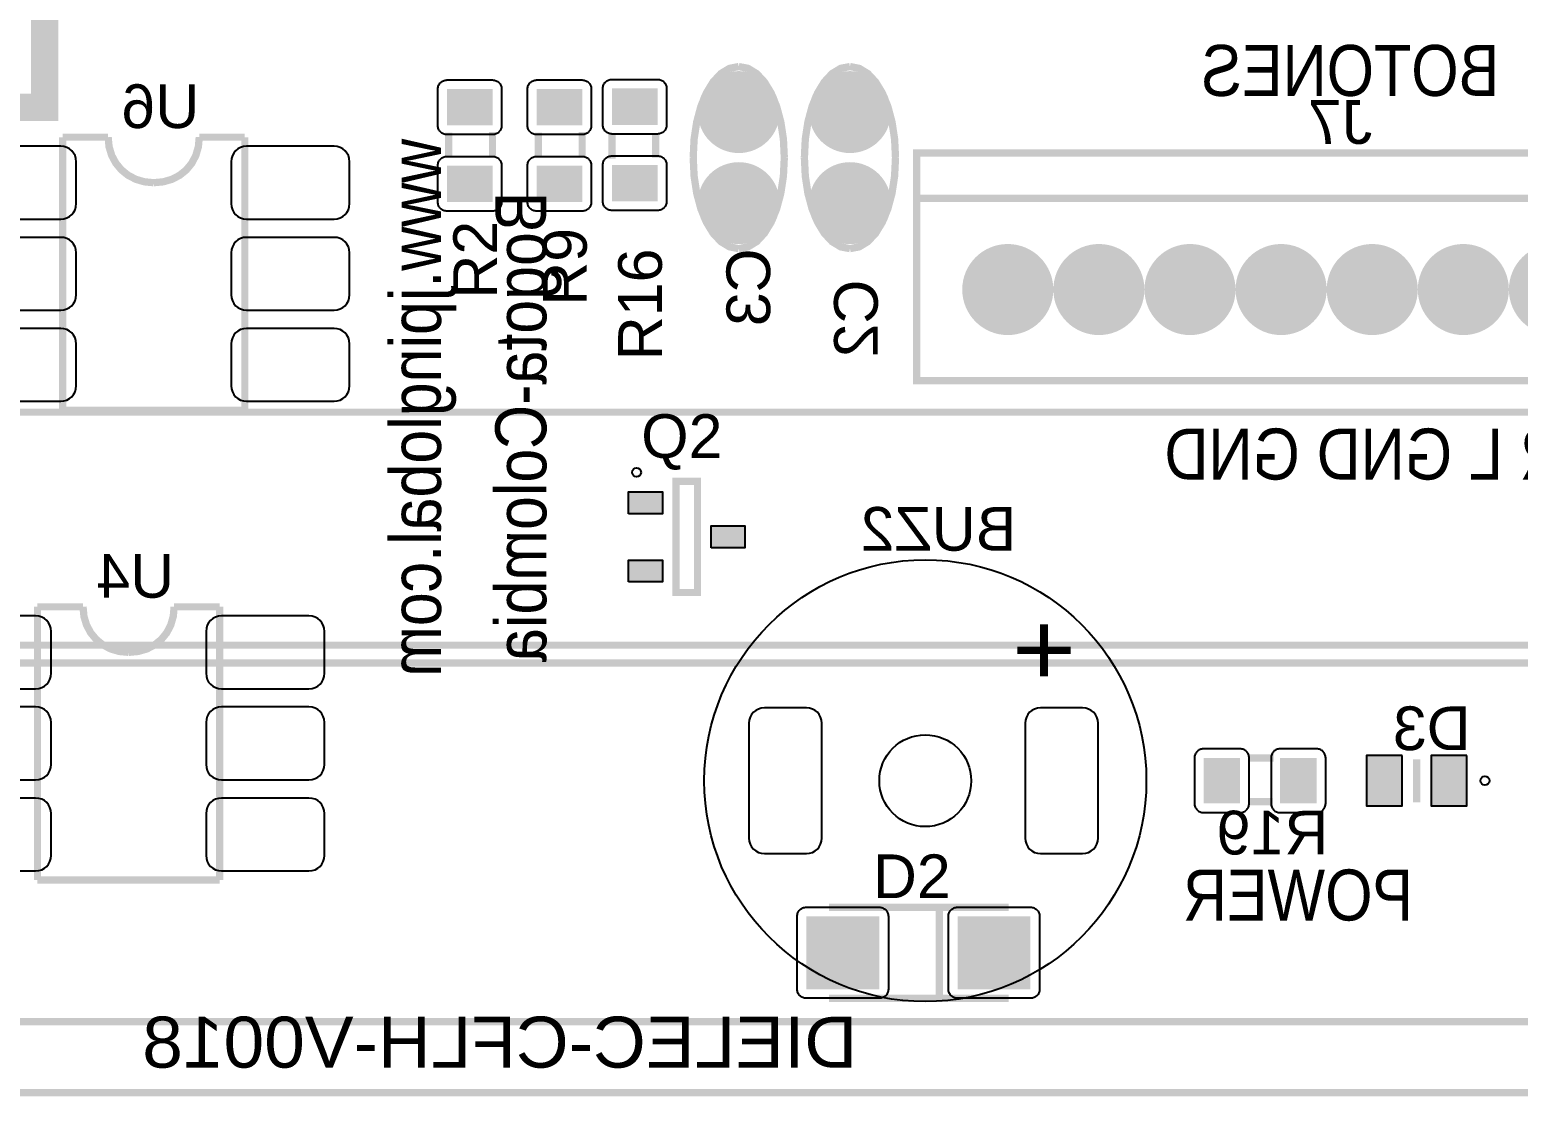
# Model space of a CAD drawing. Header units: inches. Extents: x -3.32 to 3.32, y -1.77 to 1.77.
# Drawn here: x -0.673 to 0.96, y -1.767 to -0.596 of the extents above; entities that cross this region are included whole.
import ezdxf

# ---------------------------------------------------------------- set-up
doc = ezdxf.new("R2010")
doc.units = ezdxf.units.IN
doc.layers.get('0').update_dxf_attribs({"linetype": 'CONTINUOUS'})

# ---------------------------------------------------------------- blocks, each defined once
blk = doc.blocks.new('RPAD')
blk.add_trace([(-0.5, -0.5), (-0.5, 0.5), (0.5, -0.5), (0.5, 0.5)])
blk = doc.blocks.new('EPAD')
at = {"const_width": 0.5}
blk.add_lwpolyline([(-0.25, 0, 1), (0.25, 0, 1)], format="xyb", close=True, dxfattribs=at)

msp = doc.modelspace()

# ---------------------------------------------------------------- linework, layer by layer
for points, const_width in [([(-3.316524, -1.763386), (3.20472, -1.763386), (3.20472, 1.763386), (-3.316524, 1.763386), (-3.316524, -1.763386)], 0.008), ([(-3.316524, -1.763386), (3.20472, -1.763386), (3.20472, 1.763386), (-3.316524, 1.763386), (-3.316524, -1.763386)], 0.008), ([(-3.316524, -1.763386), (3.20472, -1.763386), (3.20472, 1.763386), (-3.316524, 1.763386), (-3.316524, -1.763386)], 0.008), ([(-0.894835, -0.681295), (-0.657063, -0.681295), (-0.657063, 0.187854), (-0.894835, 0.187854), (-0.894835, -0.681295)], 0.03), ([(-0.894835, -0.681295), (-0.657063, -0.681295), (-0.657063, 0.187854), (-0.894835, 0.187854), (-0.894835, -0.681295)], 0.03), ([(-0.894835, -0.681295), (-0.657063, -0.681295), (-0.657063, 0.187854), (-0.894835, 0.187854), (-0.894835, -0.681295)], 0.03), ([(0.104736, -0.636614), (0.094549, -0.638614), (0.085111, -0.644364), (0.076611, -0.653489), (0.069236, -0.665614), (0.063174, -0.680364), (0.058611, -0.697364), (0.055736, -0.716239), (0.054736, -0.736614)], 0.008), ([(0.104736, -0.636614), (0.094549, -0.638614), (0.085111, -0.644364), (0.076611, -0.653489), (0.069236, -0.665614), (0.063174, -0.680364), (0.058611, -0.697364), (0.055736, -0.716239), (0.054736, -0.736614)], 0.008), ([(0.104736, -0.636614), (0.094549, -0.638614), (0.085111, -0.644364), (0.076611, -0.653489), (0.069236, -0.665614), (0.063174, -0.680364), (0.058611, -0.697364), (0.055736, -0.716239), (0.054736, -0.736614)], 0.008), ([(0.104736, -0.636614), (0.114924, -0.638614), (0.124361, -0.644364), (0.132861, -0.653489), (0.140236, -0.665614), (0.146299, -0.680364), (0.150861, -0.697364), (0.153736, -0.716239), (0.154736, -0.736614)], 0.008), ([(0.104736, -0.636614), (0.114924, -0.638614), (0.124361, -0.644364), (0.132861, -0.653489), (0.140236, -0.665614), (0.146299, -0.680364), (0.150861, -0.697364), (0.153736, -0.716239), (0.154736, -0.736614)], 0.008), ([(0.104736, -0.636614), (0.114924, -0.638614), (0.124361, -0.644364), (0.132861, -0.653489), (0.140236, -0.665614), (0.146299, -0.680364), (0.150861, -0.697364), (0.153736, -0.716239), (0.154736, -0.736614)], 0.008), ([(0.226783, -0.636614), (0.216596, -0.638614), (0.207158, -0.644364), (0.198658, -0.653489), (0.191283, -0.665614), (0.185221, -0.680364), (0.180658, -0.697364), (0.177783, -0.716239), (0.176783, -0.736614)], 0.008), ([(0.226783, -0.636614), (0.216596, -0.638614), (0.207158, -0.644364), (0.198658, -0.653489), (0.191283, -0.665614), (0.185221, -0.680364), (0.180658, -0.697364), (0.177783, -0.716239), (0.176783, -0.736614)], 0.008), ([(0.226783, -0.636614), (0.216596, -0.638614), (0.207158, -0.644364), (0.198658, -0.653489), (0.191283, -0.665614), (0.185221, -0.680364), (0.180658, -0.697364), (0.177783, -0.716239), (0.176783, -0.736614)], 0.008), ([(0.226783, -0.636614), (0.236971, -0.638614), (0.246409, -0.644364), (0.254909, -0.653489), (0.262283, -0.665614), (0.268346, -0.680364), (0.272909, -0.697364), (0.275783, -0.716239), (0.276783, -0.736614)], 0.008), ([(0.226783, -0.636614), (0.236971, -0.638614), (0.246409, -0.644364), (0.254909, -0.653489), (0.262283, -0.665614), (0.268346, -0.680364), (0.272909, -0.697364), (0.275783, -0.716239), (0.276783, -0.736614)], 0.008), ([(0.226783, -0.636614), (0.236971, -0.638614), (0.246409, -0.644364), (0.254909, -0.653489), (0.262283, -0.665614), (0.268346, -0.680364), (0.272909, -0.697364), (0.275783, -0.716239), (0.276783, -0.736614)], 0.008), ([(-0.58739, -0.714173), (-0.63739, -0.714173)], 0.008), ([(-0.63739, -0.714173), (-0.63739, -1.014173)], 0.008), ([(-0.58739, -0.714173), (-0.63739, -0.714173)], 0.008), ([(-0.63739, -0.714173), (-0.63739, -1.014173)], 0.008), ([(-0.58739, -0.714173), (-0.63739, -0.714173)], 0.008), ([(-0.63739, -0.714173), (-0.63739, -1.014173)], 0.008), ([(-0.53739, -0.764173), (-0.547577, -0.763214), (-0.557015, -0.760439), (-0.565515, -0.755999), (-0.57289, -0.750048), (-0.578952, -0.742738), (-0.583515, -0.73422), (-0.58639, -0.724648), (-0.58739, -0.714173)], 0.008), ([(-0.53739, -0.764173), (-0.547577, -0.763214), (-0.557015, -0.760439), (-0.565515, -0.755999), (-0.57289, -0.750048), (-0.578952, -0.742738), (-0.583515, -0.73422), (-0.58639, -0.724648), (-0.58739, -0.714173)], 0.008), ([(-0.53739, -0.764173), (-0.547577, -0.763214), (-0.557015, -0.760439), (-0.565515, -0.755999), (-0.57289, -0.750048), (-0.578952, -0.742738), (-0.583515, -0.73422), (-0.58639, -0.724648), (-0.58739, -0.714173)], 0.008), ([(-0.53739, -0.764173), (-0.526915, -0.763214), (-0.517343, -0.760439), (-0.508825, -0.755999), (-0.501515, -0.750048), (-0.495564, -0.742738), (-0.491124, -0.73422), (-0.488349, -0.724648), (-0.48739, -0.714173)], 0.008), ([(-0.53739, -0.764173), (-0.526915, -0.763214), (-0.517343, -0.760439), (-0.508825, -0.755999), (-0.501515, -0.750048), (-0.495564, -0.742738), (-0.491124, -0.73422), (-0.488349, -0.724648), (-0.48739, -0.714173)], 0.008), ([(-0.53739, -0.764173), (-0.526915, -0.763214), (-0.517343, -0.760439), (-0.508825, -0.755999), (-0.501515, -0.750048), (-0.495564, -0.742738), (-0.491124, -0.73422), (-0.488349, -0.724648), (-0.48739, -0.714173)], 0.008), ([(-0.43739, -0.714173), (-0.48739, -0.714173)], 0.008), ([(-0.43739, -0.714173), (-0.48739, -0.714173)], 0.008), ([(-0.43739, -0.714173), (-0.48739, -0.714173)], 0.008), ([(-0.43739, -0.714173), (-0.43739, -1.014173)], 0.008), ([(-0.43739, -0.714173), (-0.43739, -1.014173)], 0.008), ([(-0.43739, -0.714173), (-0.43739, -1.014173)], 0.008), ([(-0.213539, -0.736354), (-0.213539, -0.709354)], 0.008), ([(-0.213539, -0.736354), (-0.213539, -0.709354)], 0.008), ([(-0.213539, -0.736354), (-0.213539, -0.709354)], 0.008), ([(-0.165539, -0.736354), (-0.165539, -0.708354)], 0.008), ([(-0.165539, -0.736354), (-0.165539, -0.708354)], 0.008), ([(-0.165539, -0.736354), (-0.165539, -0.708354)], 0.008), ([(-0.115114, -0.736354), (-0.115114, -0.709354)], 0.008), ([(-0.115114, -0.736354), (-0.115114, -0.709354)], 0.008), ([(-0.115114, -0.736354), (-0.115114, -0.709354)], 0.008), ([(-0.067114, -0.736354), (-0.067114, -0.708354)], 0.008), ([(-0.067114, -0.736354), (-0.067114, -0.708354)], 0.008), ([(-0.067114, -0.736354), (-0.067114, -0.708354)], 0.008), ([(-0.034437, -0.709709), (-0.034437, -0.737709)], 0.008), ([(-0.034437, -0.709709), (-0.034437, -0.737709)], 0.008), ([(-0.034437, -0.709709), (-0.034437, -0.737709)], 0.008), ([(0.013563, -0.709709), (0.013563, -0.736709)], 0.008), ([(0.013563, -0.709709), (0.013563, -0.736709)], 0.008), ([(0.013563, -0.709709), (0.013563, -0.736709)], 0.008), ([(0.104736, -0.836614), (0.094549, -0.834614), (0.085111, -0.828864), (0.076611, -0.819739), (0.069236, -0.807614), (0.063174, -0.792864), (0.058611, -0.775864), (0.055736, -0.756989), (0.054736, -0.736614)], 0.008), ([(0.104736, -0.836614), (0.094549, -0.834614), (0.085111, -0.828864), (0.076611, -0.819739), (0.069236, -0.807614), (0.063174, -0.792864), (0.058611, -0.775864), (0.055736, -0.756989), (0.054736, -0.736614)], 0.008), ([(0.104736, -0.836614), (0.094549, -0.834614), (0.085111, -0.828864), (0.076611, -0.819739), (0.069236, -0.807614), (0.063174, -0.792864), (0.058611, -0.775864), (0.055736, -0.756989), (0.054736, -0.736614)], 0.008), ([(0.104736, -0.836614), (0.114924, -0.834614), (0.124361, -0.828864), (0.132861, -0.819739), (0.140236, -0.807614), (0.146299, -0.792864), (0.150861, -0.775864), (0.153736, -0.756989), (0.154736, -0.736614)], 0.008), ([(0.104736, -0.836614), (0.114924, -0.834614), (0.124361, -0.828864), (0.132861, -0.819739), (0.140236, -0.807614), (0.146299, -0.792864), (0.150861, -0.775864), (0.153736, -0.756989), (0.154736, -0.736614)], 0.008), ([(0.104736, -0.836614), (0.114924, -0.834614), (0.124361, -0.828864), (0.132861, -0.819739), (0.140236, -0.807614), (0.146299, -0.792864), (0.150861, -0.775864), (0.153736, -0.756989), (0.154736, -0.736614)], 0.008), ([(0.226783, -0.836614), (0.216596, -0.834614), (0.207158, -0.828864), (0.198658, -0.819739), (0.191283, -0.807614), (0.185221, -0.792864), (0.180658, -0.775864), (0.177783, -0.756989), (0.176783, -0.736614)], 0.008), ([(0.226783, -0.836614), (0.216596, -0.834614), (0.207158, -0.828864), (0.198658, -0.819739), (0.191283, -0.807614), (0.185221, -0.792864), (0.180658, -0.775864), (0.177783, -0.756989), (0.176783, -0.736614)], 0.008), ([(0.226783, -0.836614), (0.216596, -0.834614), (0.207158, -0.828864), (0.198658, -0.819739), (0.191283, -0.807614), (0.185221, -0.792864), (0.180658, -0.775864), (0.177783, -0.756989), (0.176783, -0.736614)], 0.008), ([(0.226783, -0.836614), (0.236971, -0.834614), (0.246409, -0.828864), (0.254909, -0.819739), (0.262283, -0.807614), (0.268346, -0.792864), (0.272909, -0.775864), (0.275783, -0.756989), (0.276783, -0.736614)], 0.008), ([(0.226783, -0.836614), (0.236971, -0.834614), (0.246409, -0.828864), (0.254909, -0.819739), (0.262283, -0.807614), (0.268346, -0.792864), (0.272909, -0.775864), (0.275783, -0.756989), (0.276783, -0.736614)], 0.008), ([(0.226783, -0.836614), (0.236971, -0.834614), (0.246409, -0.828864), (0.254909, -0.819739), (0.262283, -0.807614), (0.268346, -0.792864), (0.272909, -0.775864), (0.275783, -0.756989), (0.276783, -0.736614)], 0.008), ([(0.300012, -0.981496), (1.200012, -0.981496), (1.200012, -0.731496), (0.300012, -0.731496), (0.300012, -0.981496)], 0.008), ([(0.300012, -0.981496), (1.200012, -0.981496), (1.200012, -0.731496), (0.300012, -0.731496), (0.300012, -0.981496)], 0.008), ([(0.300012, -0.981496), (1.200012, -0.981496), (1.200012, -0.731496), (0.300012, -0.731496), (0.300012, -0.981496)], 0.008), ([(1.200012, -0.781496), (0.300012, -0.781496)], 0.008), ([(1.200012, -0.781496), (0.300012, -0.781496)], 0.008), ([(1.200012, -0.781496), (0.300012, -0.781496)], 0.008), ([(1.8441, -1.01614), (-1.148026, -1.01614)], 0.008), ([(1.8441, -1.01614), (-1.148026, -1.01614)], 0.008), ([(1.8441, -1.01614), (-1.148026, -1.01614)], 0.008), ([(-0.43739, -1.014173), (-0.63739, -1.014173)], 0.008), ([(-0.43739, -1.014173), (-0.63739, -1.014173)], 0.008), ([(-0.43739, -1.014173), (-0.63739, -1.014173)], 0.008), ([(0.035839, -1.214173), (0.059461, -1.214173), (0.059461, -1.092126), (0.035839, -1.092126), (0.035839, -1.214173)], 0.007874), ([(0.035839, -1.214173), (0.059461, -1.214173), (0.059461, -1.092126), (0.035839, -1.092126), (0.035839, -1.214173)], 0.007874), ([(0.035839, -1.214173), (0.059461, -1.214173), (0.059461, -1.092126), (0.035839, -1.092126), (0.035839, -1.214173)], 0.007874), ([(-0.614949, -1.229921), (-0.664949, -1.229921)], 0.008), ([(-0.664949, -1.229921), (-0.664949, -1.529921)], 0.008), ([(-0.614949, -1.229921), (-0.664949, -1.229921)], 0.008), ([(-0.664949, -1.229921), (-0.664949, -1.529921)], 0.008), ([(-0.614949, -1.229921), (-0.664949, -1.229921)], 0.008), ([(-0.664949, -1.229921), (-0.664949, -1.529921)], 0.008), ([(-0.564949, -1.279921), (-0.575136, -1.278962), (-0.584574, -1.276187), (-0.593074, -1.271747), (-0.600449, -1.265796), (-0.606511, -1.258486), (-0.611074, -1.249968), (-0.613949, -1.240396), (-0.614949, -1.229921)], 0.008), ([(-0.564949, -1.279921), (-0.575136, -1.278962), (-0.584574, -1.276187), (-0.593074, -1.271747), (-0.600449, -1.265796), (-0.606511, -1.258486), (-0.611074, -1.249968), (-0.613949, -1.240396), (-0.614949, -1.229921)], 0.008), ([(-0.564949, -1.279921), (-0.575136, -1.278962), (-0.584574, -1.276187), (-0.593074, -1.271747), (-0.600449, -1.265796), (-0.606511, -1.258486), (-0.611074, -1.249968), (-0.613949, -1.240396), (-0.614949, -1.229921)], 0.008), ([(-0.564949, -1.279921), (-0.554474, -1.278962), (-0.544902, -1.276187), (-0.536384, -1.271747), (-0.529074, -1.265796), (-0.523123, -1.258486), (-0.518683, -1.249968), (-0.515908, -1.240396), (-0.514949, -1.229921)], 0.008), ([(-0.564949, -1.279921), (-0.554474, -1.278962), (-0.544902, -1.276187), (-0.536384, -1.271747), (-0.529074, -1.265796), (-0.523123, -1.258486), (-0.518683, -1.249968), (-0.515908, -1.240396), (-0.514949, -1.229921)], 0.008), ([(-0.564949, -1.279921), (-0.554474, -1.278962), (-0.544902, -1.276187), (-0.536384, -1.271747), (-0.529074, -1.265796), (-0.523123, -1.258486), (-0.518683, -1.249968), (-0.515908, -1.240396), (-0.514949, -1.229921)], 0.008), ([(-0.464949, -1.229921), (-0.514949, -1.229921)], 0.008), ([(-0.464949, -1.229921), (-0.514949, -1.229921)], 0.008), ([(-0.464949, -1.229921), (-0.514949, -1.229921)], 0.008), ([(-0.464949, -1.229921), (-0.464949, -1.529921)], 0.008), ([(-0.464949, -1.229921), (-0.464949, -1.529921)], 0.008), ([(-0.464949, -1.229921), (-0.464949, -1.529921)], 0.008), ([(2.218116, -1.272046), (-1.522042, -1.272046)], 0.008), ([(2.218116, -1.272046), (-1.522042, -1.272046)], 0.008), ([(2.218116, -1.272046), (-1.522042, -1.272046)], 0.008), ([(2.237801, -1.291731), (-1.541727, -1.291731)], 0.008), ([(2.237801, -1.291731), (-1.541727, -1.291731)], 0.008), ([(2.237801, -1.291731), (-1.541727, -1.291731)], 0.008), ([(0.663909, -1.395866), (0.691909, -1.395866)], 0.008), ([(0.663909, -1.395866), (0.691909, -1.395866)], 0.008), ([(0.663909, -1.395866), (0.691909, -1.395866)], 0.008), ([(0.848831, -1.397244), (0.848831, -1.444488)], 0.007874), ([(0.848831, -1.397244), (0.848831, -1.444488)], 0.007874), ([(0.848831, -1.397244), (0.848831, -1.444488)], 0.007874), ([(0.663909, -1.443866), (0.690909, -1.443866)], 0.008), ([(0.663909, -1.443866), (0.690909, -1.443866)], 0.008), ([(0.663909, -1.443866), (0.690909, -1.443866)], 0.008), ([(-0.464949, -1.529921), (-0.664949, -1.529921)], 0.008), ([(-0.464949, -1.529921), (-0.664949, -1.529921)], 0.008), ([(-0.464949, -1.529921), (-0.664949, -1.529921)], 0.008), ([(0.203909, -1.559843), (0.400909, -1.559843)], 0.008), ([(0.203909, -1.559843), (0.400909, -1.559843)], 0.008), ([(0.203909, -1.559843), (0.400909, -1.559843)], 0.008), ([(0.324909, -1.559843), (0.324909, -1.659843)], 0.008), ([(0.324909, -1.559843), (0.324909, -1.659843)], 0.008), ([(0.324909, -1.559843), (0.324909, -1.659843)], 0.008), ([(0.400909, -1.659843), (0.203909, -1.659843)], 0.008), ([(0.400909, -1.659843), (0.203909, -1.659843)], 0.008), ([(0.400909, -1.659843), (0.203909, -1.659843)], 0.008), ([(2.277171, -1.685431), (-1.581097, -1.685431)], 0.008), ([(2.277171, -1.685431), (-1.581097, -1.685431)], 0.008), ([(2.277171, -1.685431), (-1.581097, -1.685431)], 0.008)]:
    msp.add_lwpolyline(points, dxfattribs=dict(const_width=const_width))
for points in [[(-0.225539, -0.701354), (-0.225539, -0.661354), (-0.225489, -0.660315), (-0.225341, -0.65931), (-0.225098, -0.658343), (-0.224768, -0.657419), (-0.224353, -0.656543), (-0.223858, -0.655719), (-0.223289, -0.654951), (-0.222649, -0.654245), (-0.221943, -0.653605), (-0.221175, -0.653035), (-0.220351, -0.652541), (-0.219475, -0.652126), (-0.218551, -0.651795), (-0.217584, -0.651553), (-0.216579, -0.651405), (-0.215539, -0.651354), (-0.165539, -0.651354), (-0.1645, -0.651405), (-0.163495, -0.651553), (-0.162528, -0.651795), (-0.161604, -0.652126), (-0.160728, -0.652541), (-0.159904, -0.653035), (-0.159136, -0.653605), (-0.15843, -0.654245), (-0.15779, -0.654951), (-0.15722, -0.655719), (-0.156726, -0.656543), (-0.156311, -0.657419), (-0.15598, -0.658343), (-0.155738, -0.65931), (-0.15559, -0.660315), (-0.155539, -0.661354), (-0.155539, -0.701354), (-0.15559, -0.702394), (-0.155738, -0.703399), (-0.15598, -0.704366), (-0.156311, -0.70529), (-0.156726, -0.706166), (-0.15722, -0.70699), (-0.15779, -0.707758), (-0.15843, -0.708464), (-0.159136, -0.709104), (-0.159904, -0.709673), (-0.160728, -0.710168), (-0.161604, -0.710583), (-0.162528, -0.710913), (-0.163495, -0.711156), (-0.1645, -0.711304), (-0.165539, -0.711354), (-0.215539, -0.711354), (-0.216579, -0.711304), (-0.217584, -0.711156), (-0.218551, -0.710913), (-0.219475, -0.710583), (-0.220351, -0.710168), (-0.221175, -0.709673), (-0.221943, -0.709104), (-0.222649, -0.708464), (-0.223289, -0.707758), (-0.223858, -0.70699), (-0.224353, -0.706166), (-0.224768, -0.70529), (-0.225098, -0.704366), (-0.225341, -0.703399), (-0.225489, -0.702394), (-0.225539, -0.701354)], [(-0.127114, -0.701354), (-0.127114, -0.661354), (-0.127064, -0.660315), (-0.126915, -0.65931), (-0.126673, -0.658343), (-0.126343, -0.657419), (-0.125928, -0.656543), (-0.125433, -0.655719), (-0.124864, -0.654951), (-0.124224, -0.654245), (-0.123517, -0.653605), (-0.12275, -0.653035), (-0.121926, -0.652541), (-0.12105, -0.652126), (-0.120126, -0.651795), (-0.119159, -0.651553), (-0.118154, -0.651405), (-0.117114, -0.651354), (-0.067114, -0.651354), (-0.066075, -0.651405), (-0.06507, -0.651553), (-0.064103, -0.651795), (-0.063179, -0.652126), (-0.062302, -0.652541), (-0.061478, -0.653035), (-0.060711, -0.653605), (-0.060005, -0.654245), (-0.059365, -0.654951), (-0.058795, -0.655719), (-0.0583, -0.656543), (-0.057886, -0.657419), (-0.057555, -0.658343), (-0.057313, -0.65931), (-0.057165, -0.660315), (-0.057114, -0.661354), (-0.057114, -0.701354), (-0.057165, -0.702394), (-0.057313, -0.703399), (-0.057555, -0.704366), (-0.057886, -0.70529), (-0.0583, -0.706166), (-0.058795, -0.70699), (-0.059365, -0.707758), (-0.060005, -0.708464), (-0.060711, -0.709104), (-0.061478, -0.709673), (-0.062302, -0.710168), (-0.063179, -0.710583), (-0.064103, -0.710913), (-0.06507, -0.711156), (-0.066075, -0.711304), (-0.067114, -0.711354), (-0.117114, -0.711354), (-0.118154, -0.711304), (-0.119159, -0.711156), (-0.120126, -0.710913), (-0.12105, -0.710583), (-0.121926, -0.710168), (-0.12275, -0.709673), (-0.123517, -0.709104), (-0.124224, -0.708464), (-0.124864, -0.707758), (-0.125433, -0.70699), (-0.125928, -0.706166), (-0.126343, -0.70529), (-0.126673, -0.704366), (-0.126915, -0.703399), (-0.127064, -0.702394), (-0.127114, -0.701354)], [(0.025563, -0.660709), (0.025563, -0.700709), (0.025513, -0.701748), (0.025364, -0.702753), (0.025122, -0.70372), (0.024791, -0.704644), (0.024377, -0.70552), (0.023882, -0.706344), (0.023313, -0.707112), (0.022672, -0.707818), (0.021966, -0.708458), (0.021199, -0.709028), (0.020375, -0.709522), (0.019498, -0.709937), (0.018574, -0.710268), (0.017607, -0.71051), (0.016602, -0.710658), (0.015563, -0.710709), (-0.034437, -0.710709), (-0.035476, -0.710658), (-0.036481, -0.71051), (-0.037448, -0.710268), (-0.038372, -0.709937), (-0.039249, -0.709522), (-0.040073, -0.709028), (-0.04084, -0.708458), (-0.041546, -0.707818), (-0.042187, -0.707112), (-0.042756, -0.706344), (-0.043251, -0.70552), (-0.043665, -0.704644), (-0.043996, -0.70372), (-0.044238, -0.702753), (-0.044387, -0.701748), (-0.044437, -0.700709), (-0.044437, -0.660709), (-0.044387, -0.659669), (-0.044238, -0.658664), (-0.043996, -0.657697), (-0.043665, -0.656773), (-0.043251, -0.655897), (-0.042756, -0.655073), (-0.042187, -0.654305), (-0.041546, -0.653599), (-0.04084, -0.652959), (-0.040073, -0.65239), (-0.039249, -0.651895), (-0.038372, -0.65148), (-0.037448, -0.65115), (-0.036481, -0.650907), (-0.035476, -0.650759), (-0.034437, -0.650709), (0.015563, -0.650709), (0.016602, -0.650759), (0.017607, -0.650907), (0.018574, -0.65115), (0.019498, -0.65148), (0.020375, -0.651895), (0.021199, -0.65239), (0.021966, -0.652959), (0.022672, -0.653599), (0.023313, -0.654305), (0.023882, -0.655073), (0.024377, -0.655897), (0.024791, -0.656773), (0.025122, -0.657697), (0.025364, -0.658664), (0.025513, -0.659669), (0.025563, -0.660709)], [(-0.45239, -0.741173), (-0.45239, -0.787173), (-0.452052, -0.790649), (-0.451078, -0.793863), (-0.449532, -0.796754), (-0.447476, -0.799259), (-0.444971, -0.801316), (-0.44208, -0.802862), (-0.438866, -0.803835), (-0.43539, -0.804173), (-0.33939, -0.804173), (-0.335914, -0.803835), (-0.3327, -0.802862), (-0.329809, -0.801316), (-0.327304, -0.799259), (-0.325247, -0.796754), (-0.323701, -0.793863), (-0.322728, -0.790649), (-0.32239, -0.787173), (-0.32239, -0.741173), (-0.322728, -0.737697), (-0.323701, -0.734483), (-0.325247, -0.731592), (-0.327304, -0.729087), (-0.329809, -0.727031), (-0.3327, -0.725485), (-0.335914, -0.724511), (-0.33939, -0.724173), (-0.43539, -0.724173), (-0.438866, -0.724511), (-0.44208, -0.725485), (-0.444971, -0.727031), (-0.447476, -0.729087), (-0.449532, -0.731592), (-0.451078, -0.734483), (-0.452052, -0.737697), (-0.45239, -0.741173)], [(0.025563, -0.744709), (0.025563, -0.784709), (0.025513, -0.785748), (0.025364, -0.786753), (0.025122, -0.78772), (0.024791, -0.788644), (0.024377, -0.78952), (0.023882, -0.790344), (0.023313, -0.791112), (0.022672, -0.791818), (0.021966, -0.792458), (0.021199, -0.793028), (0.020375, -0.793522), (0.019498, -0.793937), (0.018574, -0.794268), (0.017607, -0.79451), (0.016602, -0.794658), (0.015563, -0.794709), (-0.034437, -0.794709), (-0.035476, -0.794658), (-0.036481, -0.79451), (-0.037448, -0.794268), (-0.038372, -0.793937), (-0.039249, -0.793522), (-0.040073, -0.793028), (-0.04084, -0.792458), (-0.041546, -0.791818), (-0.042187, -0.791112), (-0.042756, -0.790344), (-0.043251, -0.78952), (-0.043665, -0.788644), (-0.043996, -0.78772), (-0.044238, -0.786753), (-0.044387, -0.785748), (-0.044437, -0.784709), (-0.044437, -0.744709), (-0.044387, -0.743669), (-0.044238, -0.742664), (-0.043996, -0.741697), (-0.043665, -0.740773), (-0.043251, -0.739897), (-0.042756, -0.739073), (-0.042187, -0.738305), (-0.041546, -0.737599), (-0.04084, -0.736959), (-0.040073, -0.73639), (-0.039249, -0.735895), (-0.038372, -0.73548), (-0.037448, -0.73515), (-0.036481, -0.734907), (-0.035476, -0.734759), (-0.034437, -0.734709), (0.015563, -0.734709), (0.016602, -0.734759), (0.017607, -0.734907), (0.018574, -0.73515), (0.019498, -0.73548), (0.020375, -0.735895), (0.021199, -0.73639), (0.021966, -0.736959), (0.022672, -0.737599), (0.023313, -0.738305), (0.023882, -0.739073), (0.024377, -0.739897), (0.024791, -0.740773), (0.025122, -0.741697), (0.025364, -0.742664), (0.025513, -0.743669), (0.025563, -0.744709)], [(-0.225539, -0.785354), (-0.225539, -0.745354), (-0.225489, -0.744315), (-0.225341, -0.74331), (-0.225098, -0.742343), (-0.224768, -0.741419), (-0.224353, -0.740543), (-0.223858, -0.739719), (-0.223289, -0.738951), (-0.222649, -0.738245), (-0.221943, -0.737605), (-0.221175, -0.737035), (-0.220351, -0.736541), (-0.219475, -0.736126), (-0.218551, -0.735795), (-0.217584, -0.735553), (-0.216579, -0.735405), (-0.215539, -0.735354), (-0.165539, -0.735354), (-0.1645, -0.735405), (-0.163495, -0.735553), (-0.162528, -0.735795), (-0.161604, -0.736126), (-0.160728, -0.736541), (-0.159904, -0.737035), (-0.159136, -0.737605), (-0.15843, -0.738245), (-0.15779, -0.738951), (-0.15722, -0.739719), (-0.156726, -0.740543), (-0.156311, -0.741419), (-0.15598, -0.742343), (-0.155738, -0.74331), (-0.15559, -0.744315), (-0.155539, -0.745354), (-0.155539, -0.785354), (-0.15559, -0.786394), (-0.155738, -0.787399), (-0.15598, -0.788366), (-0.156311, -0.78929), (-0.156726, -0.790166), (-0.15722, -0.79099), (-0.15779, -0.791758), (-0.15843, -0.792464), (-0.159136, -0.793104), (-0.159904, -0.793673), (-0.160728, -0.794168), (-0.161604, -0.794583), (-0.162528, -0.794913), (-0.163495, -0.795156), (-0.1645, -0.795304), (-0.165539, -0.795354), (-0.215539, -0.795354), (-0.216579, -0.795304), (-0.217584, -0.795156), (-0.218551, -0.794913), (-0.219475, -0.794583), (-0.220351, -0.794168), (-0.221175, -0.793673), (-0.221943, -0.793104), (-0.222649, -0.792464), (-0.223289, -0.791758), (-0.223858, -0.79099), (-0.224353, -0.790166), (-0.224768, -0.78929), (-0.225098, -0.788366), (-0.225341, -0.787399), (-0.225489, -0.786394), (-0.225539, -0.785354)], [(-0.127114, -0.785354), (-0.127114, -0.745354), (-0.127064, -0.744315), (-0.126915, -0.74331), (-0.126673, -0.742343), (-0.126343, -0.741419), (-0.125928, -0.740543), (-0.125433, -0.739719), (-0.124864, -0.738951), (-0.124224, -0.738245), (-0.123517, -0.737605), (-0.12275, -0.737035), (-0.121926, -0.736541), (-0.12105, -0.736126), (-0.120126, -0.735795), (-0.119159, -0.735553), (-0.118154, -0.735405), (-0.117114, -0.735354), (-0.067114, -0.735354), (-0.066075, -0.735405), (-0.06507, -0.735553), (-0.064103, -0.735795), (-0.063179, -0.736126), (-0.062302, -0.736541), (-0.061478, -0.737035), (-0.060711, -0.737605), (-0.060005, -0.738245), (-0.059365, -0.738951), (-0.058795, -0.739719), (-0.0583, -0.740543), (-0.057886, -0.741419), (-0.057555, -0.742343), (-0.057313, -0.74331), (-0.057165, -0.744315), (-0.057114, -0.745354), (-0.057114, -0.785354), (-0.057165, -0.786394), (-0.057313, -0.787399), (-0.057555, -0.788366), (-0.057886, -0.78929), (-0.0583, -0.790166), (-0.058795, -0.79099), (-0.059365, -0.791758), (-0.060005, -0.792464), (-0.060711, -0.793104), (-0.061478, -0.793673), (-0.062302, -0.794168), (-0.063179, -0.794583), (-0.064103, -0.794913), (-0.06507, -0.795156), (-0.066075, -0.795304), (-0.067114, -0.795354), (-0.117114, -0.795354), (-0.118154, -0.795304), (-0.119159, -0.795156), (-0.120126, -0.794913), (-0.12105, -0.794583), (-0.121926, -0.794168), (-0.12275, -0.793673), (-0.123517, -0.793104), (-0.124224, -0.792464), (-0.124864, -0.791758), (-0.125433, -0.79099), (-0.125928, -0.790166), (-0.126343, -0.78929), (-0.126673, -0.788366), (-0.126915, -0.787399), (-0.127064, -0.786394), (-0.127114, -0.785354)], [(-0.45239, -0.841173), (-0.45239, -0.887173), (-0.452052, -0.890649), (-0.451078, -0.893863), (-0.449532, -0.896754), (-0.447476, -0.899259), (-0.444971, -0.901316), (-0.44208, -0.902862), (-0.438866, -0.903835), (-0.43539, -0.904173), (-0.33939, -0.904173), (-0.335914, -0.903835), (-0.3327, -0.902862), (-0.329809, -0.901316), (-0.327304, -0.899259), (-0.325247, -0.896754), (-0.323701, -0.893863), (-0.322728, -0.890649), (-0.32239, -0.887173), (-0.32239, -0.841173), (-0.322728, -0.837697), (-0.323701, -0.834483), (-0.325247, -0.831592), (-0.327304, -0.829087), (-0.329809, -0.827031), (-0.3327, -0.825485), (-0.335914, -0.824511), (-0.33939, -0.824173), (-0.43539, -0.824173), (-0.438866, -0.824511), (-0.44208, -0.825485), (-0.444971, -0.827031), (-0.447476, -0.829087), (-0.449532, -0.831592), (-0.451078, -0.834483), (-0.452052, -0.837697), (-0.45239, -0.841173)], [(-0.45239, -0.941173), (-0.45239, -0.987173), (-0.452052, -0.990649), (-0.451078, -0.993863), (-0.449532, -0.996754), (-0.447476, -0.999259), (-0.444971, -1.001316), (-0.44208, -1.002862), (-0.438866, -1.003835), (-0.43539, -1.004173), (-0.33939, -1.004173), (-0.335914, -1.003835), (-0.3327, -1.002862), (-0.329809, -1.001316), (-0.327304, -0.999259), (-0.325247, -0.996754), (-0.323701, -0.993863), (-0.322728, -0.990649), (-0.32239, -0.987173), (-0.32239, -0.941173), (-0.322728, -0.937697), (-0.323701, -0.934483), (-0.325247, -0.931592), (-0.327304, -0.929087), (-0.329809, -0.927031), (-0.3327, -0.925485), (-0.335914, -0.924511), (-0.33939, -0.924173), (-0.43539, -0.924173), (-0.438866, -0.924511), (-0.44208, -0.925485), (-0.444971, -0.927031), (-0.447476, -0.929087), (-0.449532, -0.931592), (-0.451078, -0.934483), (-0.452052, -0.937697), (-0.45239, -0.941173)], [(-0.016126, -1.127748), (-0.016126, -1.103748), (0.020874, -1.103748), (0.020874, -1.127748), (-0.016126, -1.127748)], [(0.074425, -1.16515), (0.074425, -1.14115), (0.111425, -1.14115), (0.111425, -1.16515), (0.074425, -1.16515)], [(-0.016126, -1.202551), (-0.016126, -1.178551), (0.020874, -1.178551), (0.020874, -1.202551), (-0.016126, -1.202551)], [(-0.479949, -1.256921), (-0.479949, -1.302921), (-0.479611, -1.306397), (-0.478637, -1.309611), (-0.477091, -1.312502), (-0.475035, -1.315007), (-0.47253, -1.317064), (-0.469639, -1.31861), (-0.466425, -1.319583), (-0.462949, -1.319921), (-0.366949, -1.319921), (-0.363473, -1.319583), (-0.360259, -1.31861), (-0.357368, -1.317064), (-0.354863, -1.315007), (-0.352806, -1.312502), (-0.35126, -1.309611), (-0.350287, -1.306397), (-0.349949, -1.302921), (-0.349949, -1.256921), (-0.350287, -1.253445), (-0.35126, -1.250231), (-0.352806, -1.24734), (-0.354863, -1.244835), (-0.357368, -1.242779), (-0.360259, -1.241233), (-0.363473, -1.240259), (-0.366949, -1.239921), (-0.462949, -1.239921), (-0.466425, -1.240259), (-0.469639, -1.241233), (-0.47253, -1.242779), (-0.475035, -1.244835), (-0.477091, -1.24734), (-0.478637, -1.250231), (-0.479611, -1.253445), (-0.479949, -1.256921)], [(-0.479949, -1.356921), (-0.479949, -1.402921), (-0.479611, -1.406397), (-0.478637, -1.409611), (-0.477091, -1.412502), (-0.475035, -1.415007), (-0.47253, -1.417064), (-0.469639, -1.41861), (-0.466425, -1.419583), (-0.462949, -1.419921), (-0.366949, -1.419921), (-0.363473, -1.419583), (-0.360259, -1.41861), (-0.357368, -1.417064), (-0.354863, -1.415007), (-0.352806, -1.412502), (-0.35126, -1.409611), (-0.350287, -1.406397), (-0.349949, -1.402921), (-0.349949, -1.356921), (-0.350287, -1.353445), (-0.35126, -1.350231), (-0.352806, -1.34734), (-0.354863, -1.344835), (-0.357368, -1.342779), (-0.360259, -1.341233), (-0.363473, -1.340259), (-0.366949, -1.339921), (-0.462949, -1.339921), (-0.466425, -1.340259), (-0.469639, -1.341233), (-0.47253, -1.342779), (-0.475035, -1.344835), (-0.477091, -1.34734), (-0.478637, -1.350231), (-0.479611, -1.353445), (-0.479949, -1.356921)], [(0.178917, -1.340866), (0.132917, -1.340866), (0.129441, -1.341204), (0.126227, -1.342178), (0.123336, -1.343724), (0.120831, -1.34578), (0.118775, -1.348285), (0.117229, -1.351176), (0.116256, -1.35439), (0.115917, -1.357866), (0.115917, -1.483866), (0.116256, -1.487342), (0.117229, -1.490556), (0.118775, -1.493447), (0.120831, -1.495952), (0.123336, -1.498009), (0.126227, -1.499555), (0.129441, -1.500528), (0.132917, -1.500866), (0.178917, -1.500866), (0.182393, -1.500528), (0.185607, -1.499555), (0.188498, -1.498009), (0.191003, -1.495952), (0.19306, -1.493447), (0.194606, -1.490556), (0.195579, -1.487342), (0.195917, -1.483866), (0.195917, -1.357866), (0.195579, -1.35439), (0.194606, -1.351176), (0.19306, -1.348285), (0.191003, -1.34578), (0.188498, -1.343724), (0.185607, -1.342178), (0.182393, -1.341204), (0.178917, -1.340866)], [(0.482067, -1.340866), (0.436067, -1.340866), (0.432591, -1.341204), (0.429377, -1.342178), (0.426486, -1.343724), (0.423981, -1.34578), (0.421924, -1.348285), (0.420378, -1.351176), (0.419405, -1.35439), (0.419067, -1.357866), (0.419067, -1.483866), (0.419405, -1.487342), (0.420378, -1.490556), (0.421924, -1.493447), (0.423981, -1.495952), (0.426486, -1.498009), (0.429377, -1.499555), (0.432591, -1.500528), (0.436067, -1.500866), (0.482067, -1.500866), (0.485543, -1.500528), (0.488757, -1.499555), (0.491648, -1.498009), (0.494153, -1.495952), (0.496209, -1.493447), (0.497756, -1.490556), (0.498729, -1.487342), (0.499067, -1.483866), (0.499067, -1.357866), (0.498729, -1.35439), (0.497756, -1.351176), (0.496209, -1.348285), (0.494153, -1.34578), (0.491648, -1.343724), (0.488757, -1.342178), (0.485543, -1.341204), (0.482067, -1.340866)], [(0.614909, -1.455866), (0.654909, -1.455866), (0.655949, -1.455816), (0.656954, -1.455667), (0.657921, -1.455425), (0.658845, -1.455094), (0.659721, -1.45468), (0.660545, -1.454185), (0.661313, -1.453616), (0.662019, -1.452976), (0.662659, -1.452269), (0.663228, -1.451502), (0.663723, -1.450678), (0.664138, -1.449802), (0.664469, -1.448878), (0.664711, -1.447911), (0.664859, -1.446906), (0.664909, -1.445866), (0.664909, -1.395866), (0.664859, -1.394827), (0.664711, -1.393822), (0.664469, -1.392855), (0.664138, -1.391931), (0.663723, -1.391054), (0.663228, -1.39023), (0.662659, -1.389463), (0.662019, -1.388757), (0.661313, -1.388117), (0.660545, -1.387547), (0.659721, -1.387052), (0.658845, -1.386638), (0.657921, -1.386307), (0.656954, -1.386065), (0.655949, -1.385917), (0.654909, -1.385866), (0.614909, -1.385866), (0.61387, -1.385917), (0.612865, -1.386065), (0.611898, -1.386307), (0.610974, -1.386638), (0.610098, -1.387052), (0.609274, -1.387547), (0.608506, -1.388117), (0.6078, -1.388757), (0.60716, -1.389463), (0.606591, -1.39023), (0.606096, -1.391054), (0.605681, -1.391931), (0.60535, -1.392855), (0.605108, -1.393822), (0.60496, -1.394827), (0.604909, -1.395866), (0.604909, -1.445866), (0.60496, -1.446906), (0.605108, -1.447911), (0.60535, -1.448878), (0.605681, -1.449802), (0.606096, -1.450678), (0.606591, -1.451502), (0.60716, -1.452269), (0.6078, -1.452976), (0.608506, -1.453616), (0.609274, -1.454185), (0.610098, -1.45468), (0.610974, -1.455094), (0.611898, -1.455425), (0.612865, -1.455667), (0.61387, -1.455816), (0.614909, -1.455866)], [(0.698909, -1.455866), (0.738909, -1.455866), (0.739949, -1.455816), (0.740954, -1.455667), (0.741921, -1.455425), (0.742845, -1.455094), (0.743721, -1.45468), (0.744545, -1.454185), (0.745313, -1.453616), (0.746019, -1.452976), (0.746659, -1.452269), (0.747228, -1.451502), (0.747723, -1.450678), (0.748138, -1.449802), (0.748469, -1.448878), (0.748711, -1.447911), (0.748859, -1.446906), (0.748909, -1.445866), (0.748909, -1.395866), (0.748859, -1.394827), (0.748711, -1.393822), (0.748469, -1.392855), (0.748138, -1.391931), (0.747723, -1.391054), (0.747228, -1.39023), (0.746659, -1.389463), (0.746019, -1.388757), (0.745313, -1.388117), (0.744545, -1.387547), (0.743721, -1.387052), (0.742845, -1.386638), (0.741921, -1.386307), (0.740954, -1.386065), (0.739949, -1.385917), (0.738909, -1.385866), (0.698909, -1.385866), (0.69787, -1.385917), (0.696865, -1.386065), (0.695898, -1.386307), (0.694974, -1.386638), (0.694098, -1.387052), (0.693274, -1.387547), (0.692506, -1.388117), (0.6918, -1.388757), (0.69116, -1.389463), (0.690591, -1.39023), (0.690096, -1.391054), (0.689681, -1.391931), (0.68935, -1.392855), (0.689108, -1.393822), (0.68896, -1.394827), (0.688909, -1.395866), (0.688909, -1.445866), (0.68896, -1.446906), (0.689108, -1.447911), (0.68935, -1.448878), (0.689681, -1.449802), (0.690096, -1.450678), (0.690591, -1.451502), (0.69116, -1.452269), (0.6918, -1.452976), (0.692506, -1.453616), (0.693274, -1.454185), (0.694098, -1.45468), (0.694974, -1.455094), (0.695898, -1.455425), (0.696865, -1.455667), (0.69787, -1.455816), (0.698909, -1.455866)], [(0.832898, -1.393366), (0.793898, -1.393366), (0.793898, -1.448366), (0.832898, -1.448366), (0.832898, -1.393366)], [(0.903764, -1.393366), (0.864764, -1.393366), (0.864764, -1.448366), (0.903764, -1.448366), (0.903764, -1.393366)], [(-0.479949, -1.456921), (-0.479949, -1.502921), (-0.479611, -1.506397), (-0.478637, -1.509611), (-0.477091, -1.512502), (-0.475035, -1.515007), (-0.47253, -1.517064), (-0.469639, -1.51861), (-0.466425, -1.519583), (-0.462949, -1.519921), (-0.366949, -1.519921), (-0.363473, -1.519583), (-0.360259, -1.51861), (-0.357368, -1.517064), (-0.354863, -1.515007), (-0.352806, -1.512502), (-0.35126, -1.509611), (-0.350287, -1.506397), (-0.349949, -1.502921), (-0.349949, -1.456921), (-0.350287, -1.453445), (-0.35126, -1.450231), (-0.352806, -1.44734), (-0.354863, -1.444835), (-0.357368, -1.442779), (-0.360259, -1.441233), (-0.363473, -1.440259), (-0.366949, -1.439921), (-0.462949, -1.439921), (-0.466425, -1.440259), (-0.469639, -1.441233), (-0.47253, -1.442779), (-0.475035, -1.444835), (-0.477091, -1.44734), (-0.478637, -1.450231), (-0.479611, -1.453445), (-0.479949, -1.456921)], [(0.178909, -1.559843), (0.258909, -1.559843), (0.259949, -1.559893), (0.260954, -1.560041), (0.261921, -1.560283), (0.262845, -1.560614), (0.263721, -1.561029), (0.264545, -1.561524), (0.265313, -1.562093), (0.266019, -1.562733), (0.266659, -1.563439), (0.267228, -1.564207), (0.267723, -1.565031), (0.268138, -1.565907), (0.268469, -1.566831), (0.268711, -1.567798), (0.268859, -1.568803), (0.268909, -1.569843), (0.268909, -1.649843), (0.268859, -1.650882), (0.268711, -1.651887), (0.268469, -1.652854), (0.268138, -1.653778), (0.267723, -1.654654), (0.267228, -1.655478), (0.266659, -1.656246), (0.266019, -1.656952), (0.265313, -1.657592), (0.264545, -1.658161), (0.263721, -1.658656), (0.262845, -1.659071), (0.261921, -1.659402), (0.260954, -1.659644), (0.259949, -1.659792), (0.258909, -1.659843), (0.178909, -1.659843), (0.17787, -1.659792), (0.176865, -1.659644), (0.175898, -1.659402), (0.174974, -1.659071), (0.174098, -1.658656), (0.173274, -1.658161), (0.172506, -1.657592), (0.1718, -1.656952), (0.17116, -1.656246), (0.170591, -1.655478), (0.170096, -1.654654), (0.169681, -1.653778), (0.16935, -1.652854), (0.169108, -1.651887), (0.16896, -1.650882), (0.168909, -1.649843), (0.168909, -1.569843), (0.16896, -1.568803), (0.169108, -1.567798), (0.16935, -1.566831), (0.169681, -1.565907), (0.170096, -1.565031), (0.170591, -1.564207), (0.17116, -1.563439), (0.1718, -1.562733), (0.172506, -1.562093), (0.173274, -1.561524), (0.174098, -1.561029), (0.174974, -1.560614), (0.175898, -1.560283), (0.176865, -1.560041), (0.17787, -1.559893), (0.178909, -1.559843)], [(0.344909, -1.559843), (0.424909, -1.559843), (0.425949, -1.559893), (0.426954, -1.560041), (0.427921, -1.560283), (0.428845, -1.560614), (0.429721, -1.561029), (0.430545, -1.561524), (0.431313, -1.562093), (0.432019, -1.562733), (0.432659, -1.563439), (0.433228, -1.564207), (0.433723, -1.565031), (0.434138, -1.565907), (0.434469, -1.566831), (0.434711, -1.567798), (0.434859, -1.568803), (0.434909, -1.569843), (0.434909, -1.649843), (0.434859, -1.650882), (0.434711, -1.651887), (0.434469, -1.652854), (0.434138, -1.653778), (0.433723, -1.654654), (0.433228, -1.655478), (0.432659, -1.656246), (0.432019, -1.656952), (0.431313, -1.657592), (0.430545, -1.658161), (0.429721, -1.658656), (0.428845, -1.659071), (0.427921, -1.659402), (0.426954, -1.659644), (0.425949, -1.659792), (0.424909, -1.659843), (0.344909, -1.659843), (0.34387, -1.659792), (0.342865, -1.659644), (0.341898, -1.659402), (0.340974, -1.659071), (0.340098, -1.658656), (0.339274, -1.658161), (0.338506, -1.657592), (0.3378, -1.656952), (0.33716, -1.656246), (0.336591, -1.655478), (0.336096, -1.654654), (0.335681, -1.653778), (0.33535, -1.652854), (0.335108, -1.651887), (0.33496, -1.650882), (0.334909, -1.649843), (0.334909, -1.569843), (0.33496, -1.568803), (0.335108, -1.567798), (0.33535, -1.566831), (0.335681, -1.565907), (0.336096, -1.565031), (0.336591, -1.564207), (0.33716, -1.563439), (0.3378, -1.562733), (0.338506, -1.562093), (0.339274, -1.561524), (0.340098, -1.561029), (0.340974, -1.560614), (0.341898, -1.560283), (0.342865, -1.560041), (0.34387, -1.559893), (0.344909, -1.559843)]]:
    msp.add_lwpolyline(points, close=True)
for points in [[(-0.73539, -0.804173), (-0.63939, -0.804173), (-0.635914, -0.803835), (-0.6327, -0.802862), (-0.629809, -0.801316), (-0.627304, -0.799259), (-0.625247, -0.796754), (-0.623701, -0.793863), (-0.622728, -0.790649), (-0.62239, -0.787173), (-0.62239, -0.741173), (-0.622728, -0.737697), (-0.623701, -0.734483), (-0.625247, -0.731592), (-0.627304, -0.729087), (-0.629809, -0.727031), (-0.6327, -0.725485), (-0.635914, -0.724511), (-0.63939, -0.724173), (-0.73539, -0.724173)], [(-0.73539, -0.904173), (-0.63939, -0.904173), (-0.635914, -0.903835), (-0.6327, -0.902862), (-0.629809, -0.901316), (-0.627304, -0.899259), (-0.625247, -0.896754), (-0.623701, -0.893863), (-0.622728, -0.890649), (-0.62239, -0.887173), (-0.62239, -0.841173), (-0.622728, -0.837697), (-0.623701, -0.834483), (-0.625247, -0.831592), (-0.627304, -0.829087), (-0.629809, -0.827031), (-0.6327, -0.825485), (-0.635914, -0.824511), (-0.63939, -0.824173), (-0.73539, -0.824173)], [(-0.73539, -1.004173), (-0.63939, -1.004173), (-0.635914, -1.003835), (-0.6327, -1.002862), (-0.629809, -1.001316), (-0.627304, -0.999259), (-0.625247, -0.996754), (-0.623701, -0.993863), (-0.622728, -0.990649), (-0.62239, -0.987173), (-0.62239, -0.941173), (-0.622728, -0.937697), (-0.623701, -0.934483), (-0.625247, -0.931592), (-0.627304, -0.929087), (-0.629809, -0.927031), (-0.6327, -0.925485), (-0.635914, -0.924511), (-0.63939, -0.924173), (-0.73539, -0.924173)], [(-0.762949, -1.319921), (-0.666949, -1.319921), (-0.663473, -1.319583), (-0.660259, -1.31861), (-0.657368, -1.317064), (-0.654863, -1.315007), (-0.652806, -1.312502), (-0.65126, -1.309611), (-0.650287, -1.306397), (-0.649949, -1.302921), (-0.649949, -1.256921), (-0.650287, -1.253445), (-0.65126, -1.250231), (-0.652806, -1.24734), (-0.654863, -1.244835), (-0.657368, -1.242779), (-0.660259, -1.241233), (-0.663473, -1.240259), (-0.666949, -1.239921), (-0.762949, -1.239921)], [(-0.762949, -1.419921), (-0.666949, -1.419921), (-0.663473, -1.419583), (-0.660259, -1.41861), (-0.657368, -1.417064), (-0.654863, -1.415007), (-0.652806, -1.412502), (-0.65126, -1.409611), (-0.650287, -1.406397), (-0.649949, -1.402921), (-0.649949, -1.356921), (-0.650287, -1.353445), (-0.65126, -1.350231), (-0.652806, -1.34734), (-0.654863, -1.344835), (-0.657368, -1.342779), (-0.660259, -1.341233), (-0.663473, -1.340259), (-0.666949, -1.339921), (-0.762949, -1.339921)], [(-0.762949, -1.519921), (-0.666949, -1.519921), (-0.663473, -1.519583), (-0.660259, -1.51861), (-0.657368, -1.517064), (-0.654863, -1.515007), (-0.652806, -1.512502), (-0.65126, -1.509611), (-0.650287, -1.506397), (-0.649949, -1.502921), (-0.649949, -1.456921), (-0.650287, -1.453445), (-0.65126, -1.450231), (-0.652806, -1.44734), (-0.654863, -1.444835), (-0.657368, -1.442779), (-0.660259, -1.441233), (-0.663473, -1.440259), (-0.666949, -1.439921), (-0.762949, -1.439921)]]:
    msp.add_lwpolyline(points)
for centre, radius in [((-0.007469, -1.082283), 0.004921), ((-0.007469, -1.082283), 0.004921), ((-0.007469, -1.082283), 0.004921), ((0.309461, -1.420866), 0.242565), ((0.309461, -1.420866), 0.242565), ((0.309461, -1.420866), 0.242565), ((0.309461, -1.420866), 0.050418), ((0.309461, -1.420866), 0.050418), ((0.309461, -1.420866), 0.050418), ((0.923634, -1.420866), 0.004921), ((0.923634, -1.420866), 0.004921), ((0.923634, -1.420866), 0.004921)]:
    msp.add_circle(centre, radius)

# ---------------------------------------------------------------- block references
for name, p, xscale, yscale in [('EPAD', (0.104736, -0.686614), 0.09, 0.09), ('EPAD', (0.226783, -0.686614), 0.09, 0.09), ('EPAD', (0.104736, -0.786614), 0.09, 0.09), ('EPAD', (0.226783, -0.786614), 0.09, 0.09), ('EPAD', (0.400012, -0.881496), 0.1, 0.1), ('EPAD', (0.500012, -0.881496), 0.1, 0.1), ('EPAD', (0.600012, -0.881496), 0.1, 0.1), ('EPAD', (0.700012, -0.881496), 0.1, 0.1), ('EPAD', (0.800012, -0.881496), 0.1, 0.1), ('EPAD', (0.900012, -0.881496), 0.1, 0.1), ('EPAD', (1.000012, -0.881496), 0.1, 0.1), ('RPAD', (0.813398, -1.420866), 0.039, 0.055), ('RPAD', (0.884264, -1.420866), 0.039, 0.055), ('RPAD', (0.218909, -1.609843), 0.08, 0.08), ('RPAD', (0.384909, -1.609843), 0.08, 0.08)]:
    msp.add_blockref(name, p, dxfattribs=dict(xscale=xscale, yscale=yscale))
for p, xscale, yscale, rotation in [((-0.190539, -0.681354), 0.04, 0.05, 90), ((-0.092114, -0.681354), 0.04, 0.05, 90), ((-0.009437, -0.680709), 0.04, 0.05, -90), ((-0.190539, -0.765354), 0.04, 0.05, 90), ((-0.092114, -0.765354), 0.04, 0.05, 90), ((-0.009437, -0.764709), 0.04, 0.05, -90), ((0.002374, -1.115748), 0.024, 0.037, 90), ((0.092925, -1.15315), 0.024, 0.037, 90), ((0.002374, -1.190551), 0.024, 0.037, 90), ((0.634909, -1.420866), 0.04, 0.05, 180), ((0.718909, -1.420866), 0.04, 0.05, 180)]:
    msp.add_blockref('RPAD', p, dxfattribs=dict(xscale=xscale, yscale=yscale, rotation=rotation))

# ---------------------------------------------------------------- texts
at = {"text_generation_flag": 2}
for s, height, width, p in [('BOTONES', 0.056, 0.892857, (0.939382, -0.668906)), ('BOTONES', 0.056, 0.892857, (0.939382, -0.668906)), ('BOTONES', 0.056, 0.892857, (0.939382, -0.668906)), ('U6', 0.048, 1.041667, (-0.48739, -0.704173)), ('U6', 0.048, 1.041667, (-0.48739, -0.704173)), ('U6', 0.048, 1.041667, (-0.48739, -0.704173)), ('J7', 0.048, 1.041667, (0.800012, -0.721496)), ('J7', 0.048, 1.041667, (0.800012, -0.721496)), ('J7', 0.048, 1.041667, (0.800012, -0.721496)), ('U D R L GND GND', 0.056, 0.892857, (1.144106, -1.090165)), ('U D R L GND GND', 0.056, 0.892857, (1.144106, -1.090165)), ('U D R L GND GND', 0.056, 0.892857, (1.144106, -1.090165)), ('BUZ2', 0.048, 1.041667, (0.409461, -1.168301)), ('BUZ2', 0.048, 1.041667, (0.409461, -1.168301)), ('BUZ2', 0.048, 1.041667, (0.409461, -1.168301)), ('U4', 0.048, 1.041667, (-0.514949, -1.219921)), ('U4', 0.048, 1.041667, (-0.514949, -1.219921)), ('U4', 0.048, 1.041667, (-0.514949, -1.219921)), ('+', 0.08, 1.125, (0.474815, -1.316378)), ('+', 0.08, 1.125, (0.474815, -1.316378)), ('+', 0.08, 1.125, (0.474815, -1.316378)), ('D3', 0.048, 1.041667, (0.908181, -1.387307)), ('D3', 0.048, 1.041667, (0.908181, -1.387307)), ('D3', 0.048, 1.041667, (0.908181, -1.387307)), ('R19', 0.048, 1.041667, (0.751909, -1.501866)), ('R19', 0.048, 1.041667, (0.751909, -1.501866)), ('R19', 0.048, 1.041667, (0.751909, -1.501866)), ('POWER', 0.056, 0.892857, (0.844894, -1.574417)), ('POWER', 0.056, 0.892857, (0.844894, -1.574417)), ('POWER', 0.056, 0.892857, (0.844894, -1.574417)), ('DIELEC-CFLH-V0018', 0.056, 1.071429, (0.234796, -1.735973)), ('DIELEC-CFLH-V0018', 0.056, 1.071429, (0.234796, -1.735973)), ('DIELEC-CFLH-V0018', 0.056, 1.071429, (0.234796, -1.735973))]:
    msp.add_text(s, height=height, dxfattribs=dict(at, width=width)).set_placement(p)
for s, height, width, p in [('www.jpinglobal.com', 0.056, 0.892857, (-0.222062, -0.715967)), ('www.jpinglobal.com', 0.056, 0.892857, (-0.222062, -0.715967)), ('www.jpinglobal.com', 0.056, 0.892857, (-0.222062, -0.715967)), ('Bogota-Colombia', 0.056, 0.892857, (-0.106462, -0.773857)), ('Bogota-Colombia', 0.056, 0.892857, (-0.106462, -0.773857)), ('Bogota-Colombia', 0.056, 0.892857, (-0.106462, -0.773857)), ('C3', 0.048, 1.041667, (0.139224, -0.83622)), ('C3', 0.048, 1.041667, (0.139224, -0.83622)), ('C3', 0.048, 1.041667, (0.139224, -0.83622)), ('C2', 0.048, 1.041667, (0.257335, -0.870472)), ('C2', 0.048, 1.041667, (0.257335, -0.870472)), ('C2', 0.048, 1.041667, (0.257335, -0.870472))]:
    msp.add_text(s, height=height, rotation=90, dxfattribs=dict(at, width=width)).set_placement(p)
at = {"width": 1.041667}
for s, p in [('R2', (-0.160547, -0.891465)), ('R2', (-0.160547, -0.891465)), ('R2', (-0.160547, -0.891465)), ('R9', (-0.062122, -0.899339)), ('R9', (-0.062122, -0.899339)), ('R9', (-0.062122, -0.899339)), ('R16', (0.020382, -0.959126)), ('R16', (0.020382, -0.959126)), ('R16', (0.020382, -0.959126))]:
    msp.add_text(s, height=0.048, rotation=90, dxfattribs=at).set_placement(p)
for s, p in [('Q2', (-0.00235, -1.066441)), ('Q2', (-0.00235, -1.066441)), ('Q2', (-0.00235, -1.066441)), ('D2', (0.251909, -1.549843)), ('D2', (0.251909, -1.549843)), ('D2', (0.251909, -1.549843))]:
    msp.add_text(s, height=0.048, dxfattribs=at).set_placement(p)

doc.saveas('drawing.dxf')
